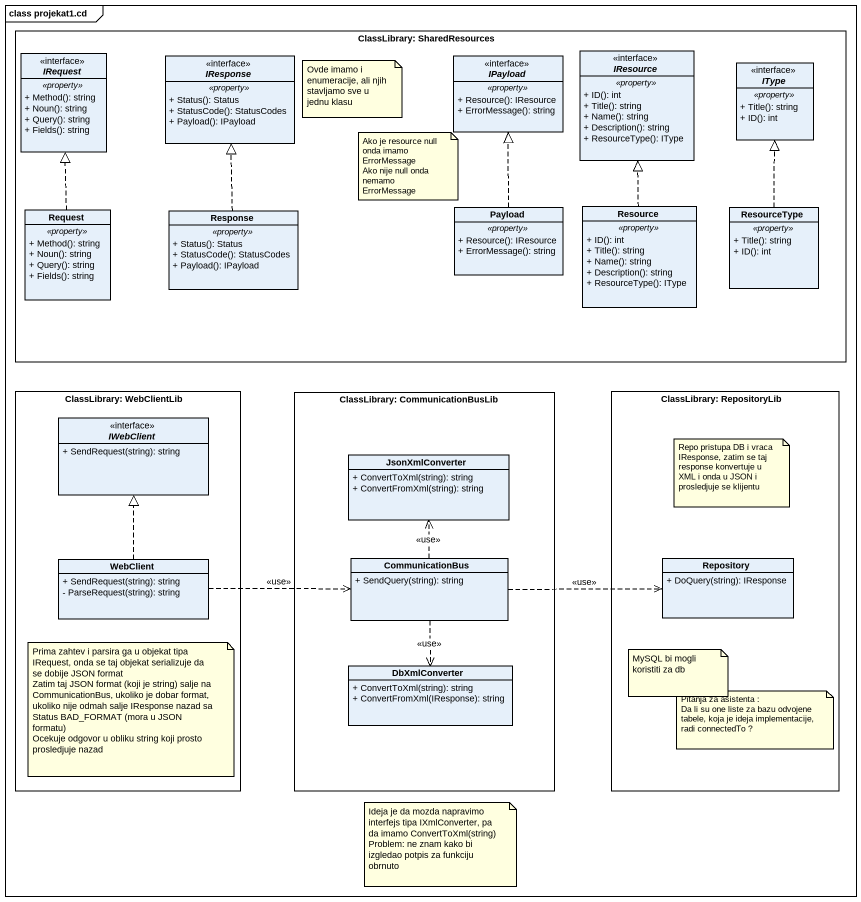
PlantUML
@startuml
mainframe class projekat1.cd
hide circle
hide empty members
skinparam classAttributeIconSize 0
rectangle "ClassLibrary: SharedResources" as ClassLibrary_SharedResources {
  interface IRequest {
    .. <<property>> ..
    + Method(): string
    + Noun(): string
    + Query(): string
    + Fields(): string
  }
  interface IResponse {
    .. <<property>> ..
    + Status(): Status
    + StatusCode(): StatusCodes
    + Payload(): IPayload
  }
  interface IPayload {
    .. <<property>> ..
    + Resource(): IResource
    + ErrorMessage(): string
  }
  interface IResource {
    .. <<property>> ..
    + ID(): int
    + Title(): string
    + Name(): string
    + Description(): string
    + ResourceType(): IType
  }
  interface IType {
    .. <<property>> ..
    + Title(): string
    + ID(): int
  }
  class Request {
    .. <<property>> ..
    + Method(): string
    + Noun(): string
    + Query(): string
    + Fields(): string
  }
  class Response {
    .. <<property>> ..
    + Status(): Status
    + StatusCode(): StatusCodes
    + Payload(): IPayload
  }
  class Payload {
    .. <<property>> ..
    + Resource(): IResource
    + ErrorMessage(): string
  }
  class Resource {
    .. <<property>> ..
    + ID(): int
    + Title(): string
    + Name(): string
    + Description(): string
    + ResourceType(): IType
  }
  class ResourceType {
    .. <<property>> ..
    + Title(): string
    + ID(): int
  }
}
rectangle "ClassLibrary: WebClientLib" as ClassLibrary_WebClientLib {
  interface IWebClient {
    + SendRequest(string): string
  }
  class WebClient {
    + SendRequest(string): string
    - ParseRequest(string): string
  }
}
rectangle "ClassLibrary: CommunicationBusLib" as ClassLibrary {
  class JsonXmlConverter {
    + ConvertToXml(string): string
    + ConvertFromXml(string): string
  }
  class CommunicationBus {
    + SendQuery(string): string
  }
  class DbXmlConverter {
    + ConvertToXml(string): string
    + ConvertFromXml(IResponse): string
  }
}
rectangle "ClassLibrary: RepositoryLib" as ClassLibrary_RepositoryLib {
  class Repository {
    + DoQuery(string): IResponse
  }
}
Request .up.|> IRequest
Response .up.|> IResponse
Payload .up.|> IPayload
Resource .up.|> IResource
ResourceType .up.|> IType
WebClient .up.|> IWebClient
WebClient .right.> CommunicationBus : <<use>>
CommunicationBus .up.> JsonXmlConverter : <<use>>
CommunicationBus .right.> Repository : <<use>>
CommunicationBus ..> DbXmlConverter : <<use>>
note as N1
  Ovde imamo i enumeracije, ali njih stavljamo sve u jednu klasu
end note
note as N2
  Ako je resource null onda imamo ErrorMessage
  Ako nije null onda nemamo ErrorMessage
end note
note as N3
  Repo pristupa DB i vraca IResponse, zatim se taj response konvertuje u XML i onda u JSON i prosledjuje se klijentu
end note
note as N4
  Prima zahtev i parsira ga u objekat tipa IRequest, onda se taj objekat serializuje da se dobije JSON format
  Zatim taj JSON format (koji je string) salje na CommunicationBus, ukoliko je dobar format, ukoliko nije odmah salje IResponse nazad sa Status BAD_FORMAT (mora u JSON formatu)
  Ocekuje odgovor u obliku string koji prosto prosledjuje nazad
end note
note as N5
  MySQL bi mogli koristiti za db
end note
note as N6
  Pitanja za asistenta :
  Da li su one liste za bazu odvojene tabele, koja je ideja implementacije, radi connectedTo ?
end note
note as N7
  Ideja je da mozda napravimo interfejs tipa IXmlConverter, pa da imamo ConvertToXml(string)
  Problem: ne znam kako bi izgledao potpis za funkciju obrnuto
end note
@enduml
